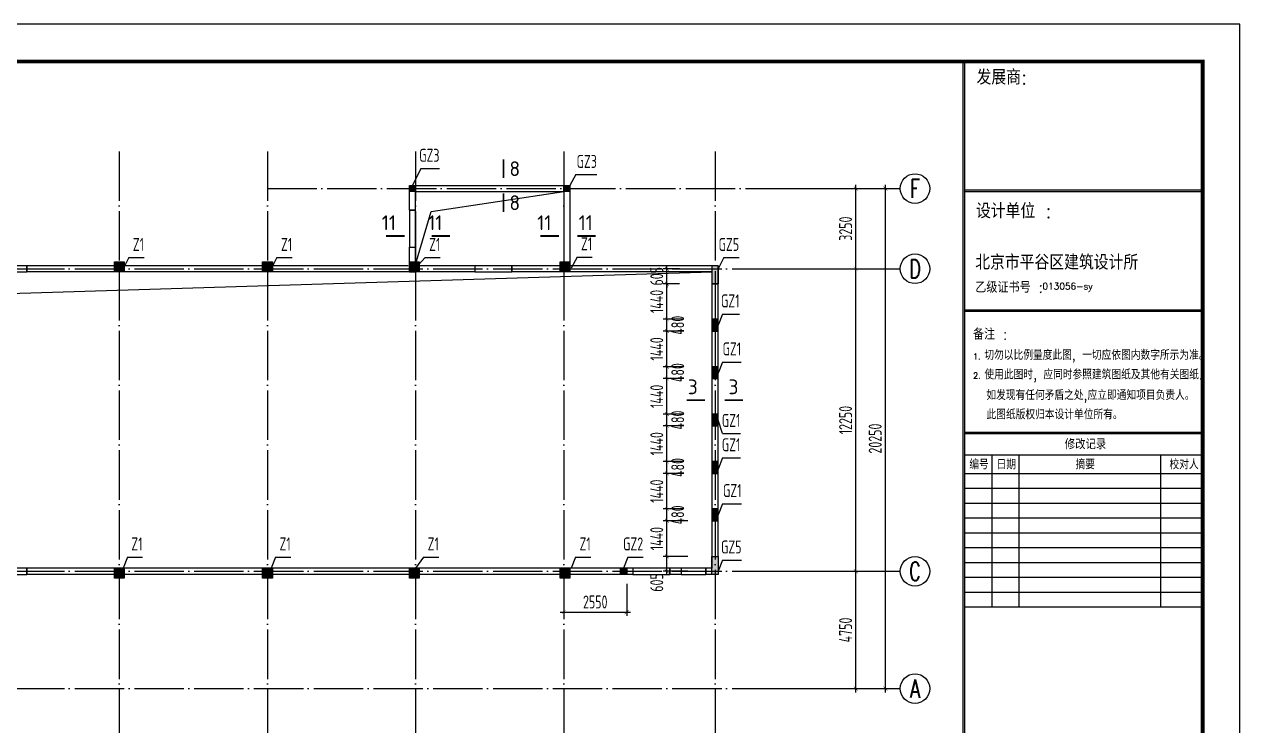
# Model space of a CAD drawing. Extents: x -159214 to 158333, y 7819 to 689505.
# Drawn here: x 109112 to 158333, y 294420 to 322819 of the extents above; entities that cross this region are included whole.
import ezdxf
from ezdxf.enums import TextEntityAlignment as Align

# ---------------------------------------------------------------- set-up
doc = ezdxf.new("R2010")
doc.units = 0
doc.header["$LTSCALE"] = 1000
doc.header["$PDMODE"] = 3
doc.linetypes.add('DASHED', pattern=[0.75, 0.5, -0.25])
doc.linetypes.add('DOTE', pattern=[2.42, 2, -0.2, 0.02, -0.2])
doc.layers.get('0').update_dxf_attribs({"linetype": 'CONTINUOUS'})
doc.layers.get('Defpoints').update_dxf_attribs({"linetype": 'CONTINUOUS'})
for name, color, linetype in [('d-一层结构平面', 4, 'CONTINUOUS'), ('d-轴线', 7, 'CONTINUOUS'), ('MOUNT', 3, 'CONTINUOUS'), ('PUB_DWGN', 7, 'CONTINUOUS'), ('PUB_TEXT', 7, 'CONTINUOUS'), ('PUB_TITLE', 4, 'CONTINUOUS'), ('邓-AXIS', 1, 'DOTE'), ('邓-AXIS_DIM', 3, 'CONTINUOUS'), ('邓-AXIS_NUM', 7, 'CONTINUOUS'), ('邓-BEAM_BR', 4, 'DASHED'), ('邓-BEAM_WA', 4, 'DASHED'), ('邓-COLU', 7, 'CONTINUOUS'), ('邓-COLU_HATCH', 8, 'CONTINUOUS'), ('邓-DIM', 3, 'CONTINUOUS'), ('邓-TEXT', 7, 'CONTINUOUS'), ('邓-THICK', 6, 'CONTINUOUS'), ('邓-WALL', 2, 'CONTINUOUS'), ('邓-WALL_BR', 2, 'CONTINUOUS')]:
    doc.layers.add(name, color=color, linetype=linetype)
doc.styles.add('-GBCBIGGBENOR', font='GBENOR.shx', dxfattribs={"bigfont": 'GBCBIG.shx'})
doc.styles.add('HZTXT', font='romans', dxfattribs={"bigfont": 'hztxt'})
doc.styles.add('title_font', font='GBENOR.shx', dxfattribs={"bigfont": 'GBCBIG.shx'})
doc.styles.add('TKHZ', font='simplex.shx', dxfattribs={"bigfont": 'hztxt.shx'})
doc.styles.add('TSSD_Axis', font='complex.shx', dxfattribs={"width": 0.7, "bigfont": 'hztxt.shx'})
doc.styles.add('TSSD_Dimension', font='tssdeng.shx', dxfattribs={"width": 0.7, "bigfont": 'Hztxt.shx'})
doc.styles.add('TSSD_Label', font='tssdeng.shx', dxfattribs={"width": 0.7, "bigfont": 'Hztxt.shx'})
doc.dimstyles.new('TSSD_150_150', dxfattribs={"dimtxt": 525, "dimasz": 150, "dimexe": 150, "dimexo": 375, "dimgap": 150, "dimtad": 1, "dimdec": 0, "dimzin": 0, "dimdsep": 46, "dimtxsty": 'TSSD_Dimension', "dimblk": 'ARCHTICK', "dimblk1": 'ARCHTICK', "dimblk2": 'ARCHTICK', "dimcen": 0, "dimdle": 150, "dimclrt": 7, "dimadec": 0, "dimazin": 0, "dimtfac": 1, "dimtdec": 0, "dimtix": 1, "dimtmove": 2, "dimatfit": 3, "dimfxl": 1, "dimtolj": 1, "dimtzin": 0, "dimarcsym": 0})

# ---------------------------------------------------------------- blocks, each defined once
blk = doc.blocks.new('结构A2+0.5')
at = {"layer": 'MOUNT', "color": 5, "linetype": 'Continuous'}
for p, q in [((122457, -61436), (122457, -1487)), ((122517, -61436), (122517, -1487)), ((122517, -6708), (132150, -6708)), ((122517, -6768), (132150, -6768)), ((122517, -11559), (132150, -11559)), ((122517, -11619), (132150, -11619)), ((122517, -16508), (132150, -16508)), ((122517, -16568), (132150, -16568))]:
    blk.add_line(p, q, dxfattribs=at)
at = {"layer": 'MOUNT', "color": 4, "linetype": 'Continuous'}
for p, q in [((122517, -17436), (132150, -17436)), ((122517, -18186), (132150, -18186))]:
    blk.add_line(p, q, dxfattribs=at)
at = {"layer": 'MOUNT', "color": 3, "linetype": 'Continuous'}
for p, q in [((123632, -23586), (123632, -17436)), ((124724, -23586), (124724, -17436)), ((130451, -23586), (130451, -17436)), ((122517, -18786), (132150, -18786)), ((122517, -19386), (132150, -19386)), ((122517, -19986), (132150, -19986)), ((122517, -20586), (132150, -20586)), ((122517, -21186), (132150, -21186)), ((122517, -21786), (132150, -21786)), ((122517, -22386), (132150, -22386)), ((122517, -22986), (132150, -22986)), ((122517, -23586), (132150, -23586))]:
    blk.add_line(p, q, dxfattribs=at)
at = {"layer": 'PUB_TITLE'}
blk.add_lwpolyline([(0, -63000), (133650, -63000), (133650, 0), (0, 0)], close=True, dxfattribs=at)
at = {"layer": 'PUB_TITLE', "const_width": 150}
blk.add_lwpolyline([(3750, -61500), (132150, -61500), (132150, -1500), (3750, -1500)], close=True, dxfattribs=at)
at = {"layer": 'MOUNT', "color": 3, "style": 'TKHZ'}
for s, height, p in [('发展商:', 600, (122993, -2442)), ('设计单位 :', 600, (122971, -7856)), ('备注 :', 450, (122848, -12768)), ('切勿以比例量度此图, 一切应依图内数字所示为准。', 375, (123309, -13585)), ('1.', 240, (122848, -13569)), ('2.', 240, (122851, -14344)), ('使用此图时, 应同时参照建筑图纸及其他有关图纸.', 375, (123312, -14374)), (' 如发现有任何矛盾之处,应立即通知项目负责人。 ', 375, (123134, -15208)), (' 此图纸版权归本设计单位所有。', 375, (123140, -15990)), ('修改记录', 420, (126566, -17206)), ('编号', 375, (122698, -18014)), ('日期', 375, (123803, -18016)), ('摘要', 375, (127002, -18014)), ('校对人', 375, (130807, -18014))]:
    blk.add_text(s, height=height, dxfattribs=at).set_placement(p)
at = {"layer": 'MOUNT', "color": 2, "style": 'TKHZ'}
blk.add_text('北京市平谷区建筑设计所 ', height=600, dxfattribs=at).set_placement((122940, -9937))
at = {"layer": 'MOUNT', "color": 4, "style": 'TKHZ'}
for s, height, p in [('乙级证书号 :', 450, (122940, -10869)), ('013056-sy', 265.1, (125664, -10738))]:
    blk.add_text(s, height=height, dxfattribs=at).set_placement(p)
at = {"layer": 'MOUNT', "color": 4, "style": 'HZTXT'}
blk.add_attdef('00', (130703, -60956), '', height=330, dxfattribs=at)
at = {"layer": 'PUB_DWGN', "style": 'title_font'}
for tag, height, p in [('工程名称1', 900, (127304, -45157)), ('工程名称2', 900, (127304, -46498)), ('图号', 600, (127304, -61007))]:
    blk.add_attdef(tag, text='', height=height, dxfattribs=at).set_placement(p, align=Align.CENTER)
at = {"layer": 'PUB_TEXT', "style": '-GBCBIGGBENOR'}
for tag, height, p in [('图名1', 849, (127304, -51263)), ('图名2', 849, (127373, -52205)), ('日期', 600, (124615, -58935)), ('比例', 600, (129973, -58904))]:
    blk.add_attdef(tag, text='', height=height, dxfattribs=at).set_placement(p, align=Align.CENTER)
blk = doc.blocks.new('_ArchTick')
at = {"color": 0, "linetype": 'ByBlock', "const_width": 0.1}
blk.add_lwpolyline([(-0.53, -0.53), (0.53, 0.53)], dxfattribs=at)
blk = doc.blocks.new('*D36')
at = {"layer": 'Defpoints', "color": 0}
for p in [(135136, 301275), (136352, 301275), (136352, 300670)]:
    blk.add_point(p, dxfattribs=at)
at = {"layer": '邓-DIM', "color": 0, "lineweight": -2}
for p, q in [((135977, 301275), (134986, 301275)), ((135136, 300520), (135136, 301425)), ((135977, 300670), (134986, 300670))]:
    blk.add_line(p, q, dxfattribs=at)
at = {"layer": '邓-DIM', "color": 0, "lineweight": -2, "xscale": 150, "yscale": 150, "zscale": 150}
for p, rotation in [((135136, 301275), 90), ((135136, 300670), 270)]:
    blk.add_blockref('_ArchTick', p, dxfattribs=dict(at, rotation=rotation))
at = {"layer": '邓-DIM', "color": 7, "insert": (134724, 300218), "char_height": 525, "attachment_point": 5, "rotation": 90, "style": 'TSSD_Dimension'}
blk.add_mtext('\\A1;605', dxfattribs=at)
blk = doc.blocks.new('*D37')
at = {"layer": 'Defpoints', "color": 0}
for p in [(135136, 302715), (136352, 302715), (136352, 301275)]:
    blk.add_point(p, dxfattribs=at)
at = {"layer": '邓-DIM', "color": 0, "lineweight": -2}
for p, q in [((135977, 302715), (134986, 302715)), ((135136, 301125), (135136, 302865)), ((135977, 301275), (134986, 301275))]:
    blk.add_line(p, q, dxfattribs=at)
at = {"layer": '邓-DIM', "color": 0, "lineweight": -2, "xscale": 150, "yscale": 150, "zscale": 150}
for p, rotation in [((135136, 302715), 90), ((135136, 301275), 270)]:
    blk.add_blockref('_ArchTick', p, dxfattribs=dict(at, rotation=rotation))
at = {"layer": '邓-DIM', "color": 7, "insert": (134724, 301995), "char_height": 525, "attachment_point": 5, "rotation": 90, "style": 'TSSD_Dimension'}
blk.add_mtext('\\A1;1440', dxfattribs=at)
blk = doc.blocks.new('*D38')
at = {"layer": 'Defpoints', "color": 0}
for p in [(135136, 303195), (136202, 303195), (136352, 302715)]:
    blk.add_point(p, dxfattribs=at)
at = {"layer": '邓-DIM', "color": 0, "lineweight": -2}
for p, q in [((135136, 302565), (135136, 303345)), ((135827, 303195), (134986, 303195)), ((135977, 302715), (134986, 302715))]:
    blk.add_line(p, q, dxfattribs=at)
at = {"layer": '邓-DIM', "color": 0, "lineweight": -2, "xscale": 150, "yscale": 150, "zscale": 150}
for p, rotation in [((135136, 303195), 90), ((135136, 302715), 270)]:
    blk.add_blockref('_ArchTick', p, dxfattribs=dict(at, rotation=rotation))
at = {"layer": '邓-DIM', "color": 7, "insert": (135574, 302955), "char_height": 525, "attachment_point": 5, "rotation": 90, "style": 'TSSD_Dimension'}
blk.add_mtext('\\A1;480', dxfattribs=at)
blk = doc.blocks.new('*D39')
at = {"layer": 'Defpoints', "color": 0}
for p in [(135136, 304635), (136202, 304635), (136202, 303195)]:
    blk.add_point(p, dxfattribs=at)
at = {"layer": '邓-DIM', "color": 0, "lineweight": -2}
for p, q in [((135136, 303045), (135136, 304785)), ((135827, 304635), (134986, 304635)), ((135827, 303195), (134986, 303195))]:
    blk.add_line(p, q, dxfattribs=at)
at = {"layer": '邓-DIM', "color": 0, "lineweight": -2, "xscale": 150, "yscale": 150, "zscale": 150}
for p, rotation in [((135136, 304635), 90), ((135136, 303195), 270)]:
    blk.add_blockref('_ArchTick', p, dxfattribs=dict(at, rotation=rotation))
at = {"layer": '邓-DIM', "color": 7, "insert": (134724, 303915), "char_height": 525, "attachment_point": 5, "rotation": 90, "style": 'TSSD_Dimension'}
blk.add_mtext('\\A1;1440', dxfattribs=at)
blk = doc.blocks.new('*D40')
at = {"layer": 'Defpoints', "color": 0}
for p in [(135136, 305115), (136202, 305115), (136202, 304635)]:
    blk.add_point(p, dxfattribs=at)
at = {"layer": '邓-DIM', "color": 0, "lineweight": -2}
for p, q in [((135136, 304485), (135136, 305265)), ((135827, 305115), (134986, 305115)), ((135827, 304635), (134986, 304635))]:
    blk.add_line(p, q, dxfattribs=at)
at = {"layer": '邓-DIM', "color": 0, "lineweight": -2, "xscale": 150, "yscale": 150, "zscale": 150}
for p, rotation in [((135136, 305115), 90), ((135136, 304635), 270)]:
    blk.add_blockref('_ArchTick', p, dxfattribs=dict(at, rotation=rotation))
at = {"layer": '邓-DIM', "color": 7, "insert": (135574, 304875), "char_height": 525, "attachment_point": 5, "rotation": 90, "style": 'TSSD_Dimension'}
blk.add_mtext('\\A1;480', dxfattribs=at)
blk = doc.blocks.new('*D41')
at = {"layer": 'Defpoints', "color": 0}
for p in [(135136, 306555), (136202, 306555), (136202, 305115)]:
    blk.add_point(p, dxfattribs=at)
at = {"layer": '邓-DIM', "color": 0, "lineweight": -2}
for p, q in [((135136, 304965), (135136, 306705)), ((135827, 306555), (134986, 306555)), ((135827, 305115), (134986, 305115))]:
    blk.add_line(p, q, dxfattribs=at)
at = {"layer": '邓-DIM', "color": 0, "lineweight": -2, "xscale": 150, "yscale": 150, "zscale": 150}
for p, rotation in [((135136, 306555), 90), ((135136, 305115), 270)]:
    blk.add_blockref('_ArchTick', p, dxfattribs=dict(at, rotation=rotation))
at = {"layer": '邓-DIM', "color": 7, "insert": (134724, 305835), "char_height": 525, "attachment_point": 5, "rotation": 90, "style": 'TSSD_Dimension'}
blk.add_mtext('\\A1;1440', dxfattribs=at)
blk = doc.blocks.new('*D42')
at = {"layer": 'Defpoints', "color": 0}
for p in [(135136, 307035), (136202, 307035), (136202, 306555)]:
    blk.add_point(p, dxfattribs=at)
at = {"layer": '邓-DIM', "color": 0, "lineweight": -2}
for p, q in [((135136, 306405), (135136, 307185)), ((135827, 307035), (134986, 307035)), ((135827, 306555), (134986, 306555))]:
    blk.add_line(p, q, dxfattribs=at)
at = {"layer": '邓-DIM', "color": 0, "lineweight": -2, "xscale": 150, "yscale": 150, "zscale": 150}
for p, rotation in [((135136, 307035), 90), ((135136, 306555), 270)]:
    blk.add_blockref('_ArchTick', p, dxfattribs=dict(at, rotation=rotation))
at = {"layer": '邓-DIM', "color": 7, "insert": (135574, 306795), "char_height": 525, "attachment_point": 5, "rotation": 90, "style": 'TSSD_Dimension'}
blk.add_mtext('\\A1;480', dxfattribs=at)
blk = doc.blocks.new('*D43')
at = {"layer": 'Defpoints', "color": 0}
for p in [(135136, 308475), (136202, 308475), (136202, 307035)]:
    blk.add_point(p, dxfattribs=at)
at = {"layer": '邓-DIM', "color": 0, "lineweight": -2}
for p, q in [((135136, 306885), (135136, 308625)), ((135827, 308475), (134986, 308475)), ((135827, 307035), (134986, 307035))]:
    blk.add_line(p, q, dxfattribs=at)
at = {"layer": '邓-DIM', "color": 0, "lineweight": -2, "xscale": 150, "yscale": 150, "zscale": 150}
for p, rotation in [((135136, 308475), 90), ((135136, 307035), 270)]:
    blk.add_blockref('_ArchTick', p, dxfattribs=dict(at, rotation=rotation))
at = {"layer": '邓-DIM', "color": 7, "insert": (134724, 307755), "char_height": 525, "attachment_point": 5, "rotation": 90, "style": 'TSSD_Dimension'}
blk.add_mtext('\\A1;1440', dxfattribs=at)
blk = doc.blocks.new('*D44')
at = {"layer": 'Defpoints', "color": 0}
for p in [(135136, 308955), (136202, 308955), (136202, 308475)]:
    blk.add_point(p, dxfattribs=at)
at = {"layer": '邓-DIM', "color": 0, "lineweight": -2}
for p, q in [((135827, 308955), (134986, 308955)), ((135136, 308325), (135136, 309105)), ((135827, 308475), (134986, 308475))]:
    blk.add_line(p, q, dxfattribs=at)
at = {"layer": '邓-DIM', "color": 0, "lineweight": -2, "xscale": 150, "yscale": 150, "zscale": 150}
for p, rotation in [((135136, 308955), 90), ((135136, 308475), 270)]:
    blk.add_blockref('_ArchTick', p, dxfattribs=dict(at, rotation=rotation))
at = {"layer": '邓-DIM', "color": 7, "insert": (135574, 308715), "char_height": 525, "attachment_point": 5, "rotation": 90, "style": 'TSSD_Dimension'}
blk.add_mtext('\\A1;480', dxfattribs=at)
blk = doc.blocks.new('*D45')
at = {"layer": 'Defpoints', "color": 0}
for p in [(135136, 310395), (136202, 310395), (136202, 308955)]:
    blk.add_point(p, dxfattribs=at)
at = {"layer": '邓-DIM', "color": 0, "lineweight": -2}
for p, q in [((135827, 310395), (134986, 310395)), ((135136, 308805), (135136, 310545)), ((135827, 308955), (134986, 308955))]:
    blk.add_line(p, q, dxfattribs=at)
at = {"layer": '邓-DIM', "color": 0, "lineweight": -2, "xscale": 150, "yscale": 150, "zscale": 150}
for p, rotation in [((135136, 310395), 90), ((135136, 308955), 270)]:
    blk.add_blockref('_ArchTick', p, dxfattribs=dict(at, rotation=rotation))
at = {"layer": '邓-DIM', "color": 7, "insert": (134724, 309675), "char_height": 525, "attachment_point": 5, "rotation": 90, "style": 'TSSD_Dimension'}
blk.add_mtext('\\A1;1440', dxfattribs=at)
blk = doc.blocks.new('*D46')
at = {"layer": 'Defpoints', "color": 0}
for p in [(135136, 310875), (136202, 310875), (136202, 310395)]:
    blk.add_point(p, dxfattribs=at)
at = {"layer": '邓-DIM', "color": 0, "lineweight": -2}
for p, q in [((135827, 310875), (134986, 310875)), ((135136, 310245), (135136, 311025)), ((135827, 310395), (134986, 310395))]:
    blk.add_line(p, q, dxfattribs=at)
at = {"layer": '邓-DIM', "color": 0, "lineweight": -2, "xscale": 150, "yscale": 150, "zscale": 150}
for p, rotation in [((135136, 310875), 90), ((135136, 310395), 270)]:
    blk.add_blockref('_ArchTick', p, dxfattribs=dict(at, rotation=rotation))
at = {"layer": '邓-DIM', "color": 7, "insert": (135574, 310635), "char_height": 525, "attachment_point": 5, "rotation": 90, "style": 'TSSD_Dimension'}
blk.add_mtext('\\A1;480', dxfattribs=at)
blk = doc.blocks.new('*D47')
at = {"layer": 'Defpoints', "color": 0}
for p in [(135136, 312315), (136025, 312315), (136202, 310875)]:
    blk.add_point(p, dxfattribs=at)
at = {"layer": '邓-DIM', "color": 0, "lineweight": -2}
for p, q in [((135650, 312315), (134986, 312315)), ((135136, 310725), (135136, 312465)), ((135827, 310875), (134986, 310875))]:
    blk.add_line(p, q, dxfattribs=at)
at = {"layer": '邓-DIM', "color": 0, "lineweight": -2, "xscale": 150, "yscale": 150, "zscale": 150}
for p, rotation in [((135136, 312315), 90), ((135136, 310875), 270)]:
    blk.add_blockref('_ArchTick', p, dxfattribs=dict(at, rotation=rotation))
at = {"layer": '邓-DIM', "color": 7, "insert": (134724, 311595), "char_height": 525, "attachment_point": 5, "rotation": 90, "style": 'TSSD_Dimension'}
blk.add_mtext('\\A1;1440', dxfattribs=at)
blk = doc.blocks.new('Ts_Dk')
at = {"color": 0, "linetype": 'DASHED'}
for p, q in [((0.5, 0.5), (-0.5, 0.5)), ((-0.5, -0.5), (0.5, -0.5))]:
    blk.add_line(p, q, dxfattribs=at)
at = {"color": 0, "linetype": 'ByBlock'}
for p, q in [((-0.5, 0.5), (-0.5, -0.5)), ((0.5, -0.5), (0.5, 0.5))]:
    blk.add_line(p, q, dxfattribs=at)
at = {"color": 0, "linetype": 'ByBlock', "width": 0.7}
blk.add_attdef('DK', text='', height=0.01, dxfattribs=at).set_placement((0, 1.5), align=Align.BOTTOM_CENTER)
blk = doc.blocks.new('蛋种鸡舍一层结构')
at = {"layer": '邓-COLU_HATCH'}
for points in [[(87075, 3375), (87325, 3375), (87325, 3125), (87075, 3125)], [(93325, 3375), (93575, 3375), (93575, 3125), (93325, 3125)], [(75125, 275), (75525, 275), (75525, -125), (75125, -125)], [(81125, 275), (81525, 275), (81525, -125), (81125, -125)], [(87075, 275), (87475, 275), (87475, -125), (87075, -125)], [(93175, 275), (93575, 275), (93575, -125), (93175, -125)], [(99325, -605), (99575, -605), (99575, 125), (99325, 125)], [(99325, -605), (99575, -605), (99575, 125), (99325, 125)], [(99325, -2525), (99575, -2525), (99575, -2045), (99325, -2045)], [(99325, -2525), (99575, -2525), (99575, -2045), (99325, -2045)], [(99325, -4445), (99575, -4445), (99575, -3965), (99325, -3965)], [(99325, -4445), (99575, -4445), (99575, -3965), (99325, -3965)], [(99325, -6365), (99575, -6365), (99575, -5885), (99325, -5885)], [(99325, -6365), (99575, -6365), (99575, -5885), (99325, -5885)], [(99325, -8285), (99575, -8285), (99575, -7805), (99325, -7805)], [(99325, -8285), (99575, -8285), (99575, -7805), (99325, -7805)], [(99325, -10205), (99575, -10205), (99575, -9725), (99325, -9725)], [(99325, -10205), (99575, -10205), (99575, -9725), (99325, -9725)], [(99325, -11645), (99575, -11645), (99575, -12375), (99325, -12375)], [(99325, -11645), (99575, -11645), (99575, -12375), (99325, -12375)], [(75125, -12125), (75525, -12125), (75525, -12525), (75125, -12525)], [(81125, -12125), (81525, -12125), (81525, -12525), (81125, -12525)], [(87075, -12125), (87475, -12125), (87475, -12525), (87075, -12525)], [(93175, -12125), (93575, -12125), (93575, -12525), (93175, -12525)]]:
    blk.add_hatch(color=256, dxfattribs=at).paths.add_polyline_path(points)
at = {"layer": '邓-COLU'}
for points in [[(87075, 3375), (87325, 3375), (87325, 3125), (87075, 3125)], [(93325, 3375), (93575, 3375), (93575, 3125), (93325, 3125)], [(75125, 275), (75525, 275), (75525, -125), (75125, -125)], [(81125, 275), (81525, 275), (81525, -125), (81125, -125)], [(87075, 275), (87475, 275), (87475, -125), (87075, -125)], [(93175, 275), (93575, 275), (93575, -125), (93175, -125)], [(99325, -605), (99575, -605), (99575, 125), (99325, 125)], [(99325, -2525), (99575, -2525), (99575, -2045), (99325, -2045)], [(99325, -4445), (99575, -4445), (99575, -3965), (99325, -3965)], [(99325, -6365), (99575, -6365), (99575, -5885), (99325, -5885)], [(99325, -8285), (99575, -8285), (99575, -7805), (99325, -7805)], [(99325, -10205), (99575, -10205), (99575, -9725), (99325, -9725)], [(99325, -11645), (99575, -11645), (99575, -12375), (99325, -12375)], [(75125, -12125), (75525, -12125), (75525, -12525), (75125, -12525)], [(81125, -12125), (81525, -12125), (81525, -12525), (81125, -12525)], [(87075, -12125), (87475, -12125), (87475, -12525), (87075, -12525)], [(93175, -12125), (93575, -12125), (93575, -12525), (93175, -12525)]]:
    blk.add_lwpolyline(points, close=True, dxfattribs=at)
blk = doc.blocks.new('2.9米高墙体')
at = {"layer": '邓-COLU_HATCH'}
blk.add_hatch(color=256, dxfattribs=at).paths.add_polyline_path([(92625, -12135), (92875, -12135), (92875, -12385), (92625, -12385)])
at = {"layer": '邓-COLU', "elevation": 0}
blk.add_lwpolyline([(92625, -12135), (92875, -12135), (92875, -12385), (92625, -12385)], close=True, dxfattribs=at)
at = {"layer": '邓-DIM'}
blk.add_line((84075, -135), (84325, -135), dxfattribs=at)
at = {"layer": '邓-TEXT'}
blk.add_lwpolyline([(84325, 165), (84952, 2313), (90324, 3115)], dxfattribs=at)
at = {"layer": '邓-WALL'}
for p, q in [((84075, 3365), (90575, 3365)), ((84075, 2365), (84075, 3365)), ((84325, 3115), (90325, 3115)), ((84325, 2365), (84325, 3115)), ((90325, 3115), (90325, 115)), ((90575, 3365), (90575, 115)), ((84075, 2365), (84325, 2365)), ((84075, 165), (84075, 865)), ((84075, 865), (84325, 865)), ((84325, -135), (84325, 865)), ((96575, 115), (96325, 115)), ((96325, 115), (96325, -615)), ((96575, 115), (96575, -615)), ((90575, -135), (90325, -135)), ((96325, -615), (96575, -615)), ((96325, -11655), (96575, -11655)), ((96325, -11655), (96325, -12135)), ((96575, -11655), (96575, -12385)), ((96575, -12385), (96325, -12385))]:
    blk.add_line(p, q, dxfattribs=at)
at = {"layer": '邓-WALL_BR'}
for p, q in [((68575, 115), (68575, -135)), ((84025, 115), (68575, 115)), ((86725, 115), (84325, 115)), ((86725, 115), (86725, -135)), ((90325, 115), (88225, 115)), ((88225, 115), (88225, -135)), ((96325, 115), (90575, 115)), ((84075, -135), (68575, -135)), ((86725, -135), (84325, -135)), ((90325, -135), (88225, -135)), ((96325, -135), (90575, -135)), ((93125, -12135), (68575, -12135)), ((68575, -12135), (68575, -12385)), ((93125, -12135), (93125, -12385)), ((94625, -12135), (94625, -12385)), ((95075, -12135), (94625, -12135)), ((95075, -12135), (95075, -12385)), ((96325, -12135), (96075, -12135)), ((96075, -12135), (96075, -12385)), ((93125, -12385), (68575, -12385)), ((95075, -12385), (94625, -12385)), ((96325, -12385), (96075, -12385))]:
    blk.add_line(p, q, dxfattribs=at)
at = {"layer": 'd-一层结构平面'}
blk.add_blockref('蛋种鸡舍一层结构', (-3000, -10), dxfattribs=at)
at = {"layer": '邓-BEAM_BR'}
for p, xscale, yscale, zscale in [((68075, -10), 1000, 250.0000000002328, 1000), ((87475, -10), 1500.000000000116, 250, 1500.000000000116), ((68075, -12260), 1000, 250.0000000002328, 1000), ((93875, -12260), 1500, 250.0000000001746, 1500), ((95575, -12260), 999.9999999998836, 250.0000000001746, 999.9999999998836)]:
    blk.add_blockref('Ts_Dk', p, dxfattribs=dict(at, xscale=xscale, yscale=yscale, zscale=zscale))
at = {"layer": '邓-BEAM_WA', "yscale": 250.0000000001164, "rotation": 90}
for p, xscale, zscale in [((84200, 1615), 1500, 1500), ((96450, -6135), 11040, 10000)]:
    blk.add_blockref('Ts_Dk', p, dxfattribs=dict(at, xscale=xscale, zscale=zscale))
blk = doc.blocks.new('*D95')
at = {"layer": 'Defpoints', "color": 0}
for p in [(135136, 312920), (136025, 312920), (136025, 312315)]:
    blk.add_point(p, dxfattribs=at)
at = {"layer": '邓-DIM', "color": 0, "lineweight": -2}
for p, q in [((135136, 312920), (135136, 313070)), ((135650, 312920), (134986, 312920)), ((135136, 312315), (135136, 312920)), ((135650, 312315), (134986, 312315)), ((135136, 312315), (135136, 312165))]:
    blk.add_line(p, q, dxfattribs=at)
at = {"layer": '邓-DIM', "color": 0, "lineweight": -2, "xscale": 150, "yscale": 150, "zscale": 150}
for p, rotation in [((135136, 312920), 270), ((135136, 312315), 90)]:
    blk.add_blockref('_ArchTick', p, dxfattribs=dict(at, rotation=rotation))
at = {"layer": '邓-DIM', "color": 7, "insert": (134724, 312617), "char_height": 525, "attachment_point": 5, "rotation": 90, "style": 'TSSD_Dimension'}
blk.add_mtext('\\A1;605', dxfattribs=at)
blk = doc.blocks.new('*D142')
at = {"layer": 'Defpoints', "color": 0}
for p in [(69325, -18500), (75325, -18500), (75325, -22700)]:
    blk.add_point(p, dxfattribs=at)
at = {"layer": '邓-AXIS_DIM', "color": 0, "lineweight": -2}
for p, q in [((69325, -18875), (69325, -22850)), ((75325, -18875), (75325, -22850)), ((69175, -22700), (75475, -22700))]:
    blk.add_line(p, q, dxfattribs=at)
at = {"layer": '邓-AXIS_DIM', "color": 0, "lineweight": -2, "xscale": 150, "yscale": 150, "zscale": 150, "rotation": 180}
blk.add_blockref('_ArchTick', (69325, -22700), dxfattribs=at)
at = {"layer": '邓-AXIS_DIM', "color": 0, "lineweight": -2, "xscale": 150, "yscale": 150, "zscale": 150}
blk.add_blockref('_ArchTick', (75325, -22700), dxfattribs=at)
at = {"layer": '邓-AXIS_DIM', "color": 7, "insert": (72325, -22287.5), "char_height": 525, "attachment_point": 5, "style": 'TSSD_Dimension'}
blk.add_mtext('\\A1;6000', dxfattribs=at)
blk = doc.blocks.new('*D143')
at = {"layer": 'Defpoints', "color": 0}
for p in [(75325, -18500), (81325, -18500), (81325, -22700)]:
    blk.add_point(p, dxfattribs=at)
at = {"layer": '邓-AXIS_DIM', "color": 0, "lineweight": -2}
for p, q in [((75325, -18875), (75325, -22850)), ((81325, -18875), (81325, -22850)), ((75175, -22700), (81475, -22700))]:
    blk.add_line(p, q, dxfattribs=at)
at = {"layer": '邓-AXIS_DIM', "color": 0, "lineweight": -2, "xscale": 150, "yscale": 150, "zscale": 150, "rotation": 180}
blk.add_blockref('_ArchTick', (75325, -22700), dxfattribs=at)
at = {"layer": '邓-AXIS_DIM', "color": 0, "lineweight": -2, "xscale": 150, "yscale": 150, "zscale": 150}
blk.add_blockref('_ArchTick', (81325, -22700), dxfattribs=at)
at = {"layer": '邓-AXIS_DIM', "color": 7, "insert": (78325, -22287.5), "char_height": 525, "attachment_point": 5, "style": 'TSSD_Dimension'}
blk.add_mtext('\\A1;6000', dxfattribs=at)
blk = doc.blocks.new('*D144')
at = {"layer": 'Defpoints', "color": 0}
for p in [(81325, -18500), (87325, -18500), (87325, -22700)]:
    blk.add_point(p, dxfattribs=at)
at = {"layer": '邓-AXIS_DIM', "color": 0, "lineweight": -2}
for p, q in [((81325, -18875), (81325, -22850)), ((87325, -18875), (87325, -22850)), ((81175, -22700), (87475, -22700))]:
    blk.add_line(p, q, dxfattribs=at)
at = {"layer": '邓-AXIS_DIM', "color": 0, "lineweight": -2, "xscale": 150, "yscale": 150, "zscale": 150, "rotation": 180}
blk.add_blockref('_ArchTick', (81325, -22700), dxfattribs=at)
at = {"layer": '邓-AXIS_DIM', "color": 0, "lineweight": -2, "xscale": 150, "yscale": 150, "zscale": 150}
blk.add_blockref('_ArchTick', (87325, -22700), dxfattribs=at)
at = {"layer": '邓-AXIS_DIM', "color": 7, "insert": (84325, -22287.5), "char_height": 525, "attachment_point": 5, "style": 'TSSD_Dimension'}
blk.add_mtext('\\A1;6000', dxfattribs=at)
blk = doc.blocks.new('*D145')
at = {"layer": 'Defpoints', "color": 0}
for p in [(87325, -18500), (93325, -18500), (93325, -22700)]:
    blk.add_point(p, dxfattribs=at)
at = {"layer": '邓-AXIS_DIM', "color": 0, "lineweight": -2}
for p, q in [((87325, -18875), (87325, -22850)), ((93325, -18875), (93325, -22850)), ((87175, -22700), (93475, -22700))]:
    blk.add_line(p, q, dxfattribs=at)
at = {"layer": '邓-AXIS_DIM', "color": 0, "lineweight": -2, "xscale": 150, "yscale": 150, "zscale": 150, "rotation": 180}
blk.add_blockref('_ArchTick', (87325, -22700), dxfattribs=at)
at = {"layer": '邓-AXIS_DIM', "color": 0, "lineweight": -2, "xscale": 150, "yscale": 150, "zscale": 150}
blk.add_blockref('_ArchTick', (93325, -22700), dxfattribs=at)
at = {"layer": '邓-AXIS_DIM', "color": 7, "insert": (90325, -22287.5), "char_height": 525, "attachment_point": 5, "style": 'TSSD_Dimension'}
blk.add_mtext('\\A1;6000', dxfattribs=at)
blk = doc.blocks.new('*D146')
at = {"layer": 'Defpoints', "color": 0}
for p in [(93325, -18500), (99450, -18500), (99450, -22700)]:
    blk.add_point(p, dxfattribs=at)
at = {"layer": '邓-AXIS_DIM', "color": 0, "lineweight": -2}
for p, q in [((93325, -18875), (93325, -22850)), ((99450, -18875), (99450, -22850)), ((93175, -22700), (99600, -22700))]:
    blk.add_line(p, q, dxfattribs=at)
at = {"layer": '邓-AXIS_DIM', "color": 0, "lineweight": -2, "xscale": 150, "yscale": 150, "zscale": 150, "rotation": 180}
blk.add_blockref('_ArchTick', (93325, -22700), dxfattribs=at)
at = {"layer": '邓-AXIS_DIM', "color": 0, "lineweight": -2, "xscale": 150, "yscale": 150, "zscale": 150}
blk.add_blockref('_ArchTick', (99450, -22700), dxfattribs=at)
at = {"layer": '邓-AXIS_DIM', "color": 7, "insert": (96387.5, -22287.5), "char_height": 525, "attachment_point": 5, "style": 'TSSD_Dimension'}
blk.add_mtext('\\A1;6125', dxfattribs=at)
blk = doc.blocks.new('*D147')
at = {"layer": 'Defpoints', "color": 0}
for p in [(0, -18500), (99450, -18500), (99450, -23900)]:
    blk.add_point(p, dxfattribs=at)
at = {"layer": '邓-AXIS_DIM', "color": 0, "lineweight": -2}
for p, q in [((0, -18875), (0, -24050)), ((99450, -18875), (99450, -24050)), ((-150, -23900), (99600, -23900))]:
    blk.add_line(p, q, dxfattribs=at)
at = {"layer": '邓-AXIS_DIM', "color": 0, "lineweight": -2, "xscale": 150, "yscale": 150, "zscale": 150, "rotation": 180}
blk.add_blockref('_ArchTick', (0, -23900), dxfattribs=at)
at = {"layer": '邓-AXIS_DIM', "color": 0, "lineweight": -2, "xscale": 150, "yscale": 150, "zscale": 150}
blk.add_blockref('_ArchTick', (99450, -23900), dxfattribs=at)
at = {"layer": '邓-AXIS_DIM', "color": 7, "insert": (49725, -23487.5), "char_height": 525, "attachment_point": 5, "style": 'TSSD_Dimension'}
blk.add_mtext('\\A1;99450', dxfattribs=at)
blk = doc.blocks.new('ts_axno')
at = {"color": 0, "linetype": 'ByBlock', "lineweight": -2}
blk.add_circle((0, 0), 0.5, dxfattribs=at)
at = {"color": 0, "linetype": 'ByBlock', "lineweight": -2, "style": 'TSSD_Axis', "width": 0.7}
blk.add_attdef('A', text='', height=0.6, dxfattribs=at).set_placement((0, 0), align=Align.MIDDLE_CENTER)
blk = doc.blocks.new('*D161')
at = {"layer": 'Defpoints', "color": 0}
for p in [(100950, -12250), (105150, -12250), (100871, -17000)]:
    blk.add_point(p, dxfattribs=at)
at = {"layer": '邓-AXIS_DIM', "color": 0, "lineweight": -2}
for p, q in [((101325, -12250), (105300, -12250)), ((105150, -17150), (105150, -12100)), ((101246, -17000), (105300, -17000))]:
    blk.add_line(p, q, dxfattribs=at)
at = {"layer": '邓-AXIS_DIM', "color": 0, "lineweight": -2, "xscale": 150, "yscale": 150, "zscale": 150}
for p, rotation in [((105150, -12250), 90), ((105150, -17000), 270)]:
    blk.add_blockref('_ArchTick', p, dxfattribs=dict(at, rotation=rotation))
at = {"layer": '邓-AXIS_DIM', "color": 7, "insert": (104738, -14625), "char_height": 525, "attachment_point": 5, "rotation": 90, "style": 'TSSD_Dimension'}
blk.add_mtext('\\A1;4750', dxfattribs=at)
blk = doc.blocks.new('*D162')
at = {"layer": 'Defpoints', "color": 0}
for p in [(100950, 0), (105150, 0), (100950, -12250)]:
    blk.add_point(p, dxfattribs=at)
at = {"layer": '邓-AXIS_DIM', "color": 0, "lineweight": -2}
for p, q in [((105150, -12400), (105150, 150)), ((101325, 0), (105300, 0)), ((101325, -12250), (105300, -12250))]:
    blk.add_line(p, q, dxfattribs=at)
at = {"layer": '邓-AXIS_DIM', "color": 0, "lineweight": -2, "xscale": 150, "yscale": 150, "zscale": 150}
for p, rotation in [((105150, 0), 90), ((105150, -12250), 270)]:
    blk.add_blockref('_ArchTick', p, dxfattribs=dict(at, rotation=rotation))
at = {"layer": '邓-AXIS_DIM', "color": 7, "insert": (104737.5, -6125), "char_height": 525, "attachment_point": 5, "rotation": 90, "style": 'TSSD_Dimension'}
blk.add_mtext('\\A1;12250', dxfattribs=at)
blk = doc.blocks.new('*D163')
at = {"layer": 'Defpoints', "color": 0}
for p in [(100950, 3250), (105150, 3250), (100950, 0)]:
    blk.add_point(p, dxfattribs=at)
at = {"layer": '邓-AXIS_DIM', "color": 0, "lineweight": -2}
for p, q in [((101325, 3250), (105300, 3250)), ((105150, -150), (105150, 3400)), ((101325, 0), (105300, 0))]:
    blk.add_line(p, q, dxfattribs=at)
at = {"layer": '邓-AXIS_DIM', "color": 0, "lineweight": -2, "xscale": 150, "yscale": 150, "zscale": 150}
for p, rotation in [((105150, 3250), 90), ((105150, 0), 270)]:
    blk.add_blockref('_ArchTick', p, dxfattribs=dict(at, rotation=rotation))
at = {"layer": '邓-AXIS_DIM', "color": 7, "insert": (104737.5, 1625), "char_height": 525, "attachment_point": 5, "rotation": 90, "style": 'TSSD_Dimension'}
blk.add_mtext('\\A1;3250', dxfattribs=at)
blk = doc.blocks.new('*D164')
at = {"layer": 'Defpoints', "color": 0}
for p in [(100950, 3250), (106350, 3250), (100950, -17000)]:
    blk.add_point(p, dxfattribs=at)
at = {"layer": '邓-AXIS_DIM', "color": 0, "lineweight": -2}
for p, q in [((101325, 3250), (106500, 3250)), ((106350, -17150), (106350, 3400)), ((101325, -17000), (106500, -17000))]:
    blk.add_line(p, q, dxfattribs=at)
at = {"layer": '邓-AXIS_DIM', "color": 0, "lineweight": -2, "xscale": 150, "yscale": 150, "zscale": 150}
for p, rotation in [((106350, 3250), 90), ((106350, -17000), 270)]:
    blk.add_blockref('_ArchTick', p, dxfattribs=dict(at, rotation=rotation))
at = {"layer": '邓-AXIS_DIM', "color": 7, "insert": (105937.5, -6875), "char_height": 525, "attachment_point": 5, "rotation": 90, "style": 'TSSD_Dimension'}
blk.add_mtext('\\A1;20250', dxfattribs=at)
blk = doc.blocks.new('*D450')
at = {"layer": 'Defpoints', "color": 0}
for p in [(130959, 300395), (133509, 300545), (133509, 299016)]:
    blk.add_point(p, dxfattribs=at)
at = {"layer": '邓-DIM', "color": 0, "lineweight": -2}
for p, q in [((130959, 300020), (130959, 298866)), ((133509, 300170), (133509, 298866)), ((130809, 299016), (133659, 299016))]:
    blk.add_line(p, q, dxfattribs=at)
at = {"layer": '邓-DIM', "color": 0, "lineweight": -2, "xscale": 150, "yscale": 150, "zscale": 150, "rotation": 180}
blk.add_blockref('_ArchTick', (130959, 299016), dxfattribs=at)
at = {"layer": '邓-DIM', "color": 0, "lineweight": -2, "xscale": 150, "yscale": 150, "zscale": 150}
blk.add_blockref('_ArchTick', (133509, 299016), dxfattribs=at)
at = {"layer": '邓-DIM', "color": 7, "insert": (132234, 299429), "char_height": 525, "attachment_point": 5, "style": 'TSSD_Dimension'}
blk.add_mtext('\\A1;2550', dxfattribs=at)
blk = doc.blocks.new('办公附属轴线')
at = {"layer": '邓-AXIS'}
for p, q in [((75325, 4750, 0), (75325, -18500, 0)), ((81325, 4750, 0), (81325, -18500, 0)), ((87325, 4750, 0), (87325, -18500, 0)), ((93325, 4750, 0), (93325, -18500, 0)), ((99450, 4750, 0), (99450, -18500, 0)), ((81325, 3250), (100950, 3250)), ((-1500, 0), (100950, 0)), ((-1500, -12250), (100950, -12250)), ((-1500, -17000), (100950, -17000))]:
    blk.add_line(p, q, dxfattribs=at)
at = {"layer": '邓-AXIS_NUM'}
for p, q in [((100950, 3250), (106950, 3250)), ((100950, 0), (106950, 0)), ((100950, -12250), (106950, -12250)), ((100950, -17000), (106950, -17000)), ((75325, -18500), (75325, -24500)), ((81325, -18500), (81325, -24500)), ((87325, -18500), (87325, -24500)), ((93325, -18500), (93325, -24500)), ((99450, -18500), (99450, -24500))]:
    blk.add_line(p, q, dxfattribs=at)
ref = blk.add_blockref('ts_axno', (107550, 3250), dxfattribs=dict(at, xscale=1200, yscale=1200, zscale=1200))
ref.add_attrib('F', 'F', dxfattribs={"height": 750, "style": 'TSSD_Axis', "width": 0.7}).set_placement((107550, 3250), align=Align.MIDDLE_CENTER)
ref = blk.add_blockref('ts_axno', (107550, 0), dxfattribs=dict(at, xscale=1200, yscale=1200, zscale=1200))
ref.add_attrib('D', 'D', dxfattribs={"height": 750, "style": 'TSSD_Axis', "width": 0.7}).set_placement((107550, 0), align=Align.MIDDLE_CENTER)
ref = blk.add_blockref('ts_axno', (107550, -12250), dxfattribs=dict(at, xscale=1200, yscale=1200, zscale=1200))
ref.add_attrib('C', 'C', dxfattribs={"height": 750, "style": 'TSSD_Axis', "width": 0.7}).set_placement((107550, -12250), align=Align.MIDDLE_CENTER)
ref = blk.add_blockref('ts_axno', (107550, -17000), dxfattribs=dict(at, xscale=1200, yscale=1200, zscale=1200))
ref.add_attrib('A', 'A', dxfattribs={"height": 750, "style": 'TSSD_Axis', "width": 0.7}).set_placement((107550, -17000), align=Align.MIDDLE_CENTER)
at = {"layer": '邓-AXIS_DIM'}
for base, p1, p2, angle, picture, middle in [((105150, 3250), (100950, 0), (100950, 3250), 270, '*D163', (104737.5, 1625)), ((106350, 3250), (100950, -17000), (100950, 3250), 270, '*D164', (105937.5, -6875)), ((105150, 0), (100950, -12250), (100950, 0), 270, '*D162', (104737.5, -6125)), ((105150, -12250), (100871.2, -17000), (100950, -12250), 270, '*D161', (104737.5, -14625)), ((99450, -23900), (0, -18500), (99450, -18500), 180, '*D147', (49725, -23487.5)), ((75325, -22700), (69325, -18500), (75325, -18500), 180, '*D142', (72325, -22287.5)), ((81325, -22700), (75325, -18500), (81325, -18500), 180, '*D143', (78325, -22287.5)), ((87325, -22700), (81325, -18500), (87325, -18500), 180, '*D144', (84325, -22287.5)), ((93325, -22700), (87325, -18500), (93325, -18500), 180, '*D145', (90325, -22287.5)), ((99450, -22700), (93325, -18500), (99450, -18500), 180, '*D146', (96387.5, -22287.5))]:
    dim = blk.add_linear_dim(base=base, p1=p1, p2=p2, angle=angle, dimstyle='TSSD_150_150', dxfattribs=at)
    dim.commit()
    dim.dimension.update_dxf_attribs({"geometry": picture, "text_midpoint": middle})

msp = doc.modelspace()

# ---------------------------------------------------------------- linework, layer by layer
at = {"layer": '邓-TEXT'}
for p, q in [((125170.1, 316982.4), (124833.1, 316294.7)), ((125170.1, 316982.4), (125926.4, 316982.4)), ((131444.8, 316734.7), (131208.7, 316294.7)), ((131444.8, 316734.7), (132300.7, 316734.7)), ((113344.8, 313371.7), (113108.7, 312919.7)), ((113344.8, 313371.7), (113959.6, 313371.7)), ((119344.8, 313371.7), (119108.7, 312919.7)), ((119344.8, 313371.7), (119959.6, 313371.7)), ((125344.8, 313371.7), (124958.7, 312944.7)), ((125344.8, 313371.7), (125959.6, 313371.7)), ((131494.8, 313396.7), (131258.7, 312944.7)), ((131494.8, 313396.7), (132109.6, 313396.7)), ((137444.8, 313371.7), (137208.7, 312919.7)), ((137444.8, 313371.7), (138059.6, 313371.7)), ((137384.7, 311086.7), (137208.7, 310634.7)), ((137384.7, 311086.7), (138076.1, 311086.7)), ((137384.7, 309142.9), (137208.7, 308691)), ((137384.7, 309142.9), (138140.5, 309142.9)), ((137384.7, 306246.2), (137208.7, 306794.7)), ((137384.7, 306246.2), (138111.1, 306246.2)), ((137384.7, 305261.4), (137208.7, 304809.4)), ((137384.7, 305261.4), (138111.1, 305261.4)), ((137384.7, 303406.6), (137208.7, 302954.7)), ((137384.7, 303406.6), (138158, 303406.6)), ((113284.7, 301246.7, 0), (113108.7, 300794.7, 0)), ((113284.7, 301246.7, 0), (113899.5, 301246.7, 0)), ((119284.7, 301246.7, 0), (119108.7, 300794.7, 0)), ((119284.7, 301246.7, 0), (119899.5, 301246.7, 0)), ((125284.7, 301246.7, 0), (124958.7, 300794.7)), ((125284.7, 301246.7, 0), (125899.5, 301246.7, 0)), ((131434.7, 301246.7, 0), (131258.7, 300794.7, 0)), ((131434.7, 301246.7, 0), (132049.5, 301246.7, 0)), ((133559.7, 301246.7, 0), (133383.7, 300794.7, 0)), ((133559.7, 301246.7, 0), (134174.5, 301246.7, 0)), ((137384.7, 301121.7), (137208.7, 300669.7)), ((137384.7, 301121.7), (138158, 301121.7))]:
    msp.add_line(p, q, dxfattribs=at)
msp.add_lwpolyline([(40758.7, 300794.7), (43689.3, 309925.8), (136958.7, 312794.7)], dxfattribs=at)
at = {"layer": '邓-THICK', "const_width": 75}
for points in [[(128520.4, 316597.9), (128520.4, 317347.9)], [(128521, 315969.3), (128521, 315219.3)], [(124514.9, 314248.3), (123764.9, 314248.3)], [(125606.4, 314248.3), (126356.4, 314248.3)], [(130764.9, 314248.3), (130014.9, 314248.3)], [(131504.4, 314248.3), (132254.4, 314248.3)], [(136682.9, 307602.2), (135932.9, 307602.2)], [(137468.5, 307602.2), (138218.5, 307602.2)]]:
    msp.add_lwpolyline(points, dxfattribs=at)

# ---------------------------------------------------------------- block references
at = {"layer": 'd-轴线'}
msp.add_blockref('办公附属轴线', (37633.7, 312919.7), dxfattribs=at)
at = {"layer": '邓-DIM'}
for name, p in [('结构A2+0.5', (24682.6, 322818.8)), ('2.9米高墙体', (40633.7, 312929.7))]:
    msp.add_blockref(name, p, dxfattribs=at)

# ---------------------------------------------------------------- texts
at = {"layer": '邓-TEXT', "style": 'TSSD_Label', "width": 0.7}
for s, p in [('GZ3', (125926.4, 317094.9)), ('GZ3', (132300.7, 316847.2)), ('Z1', (113959.6, 313484.2)), ('Z1', (119959.6, 313484.2)), ('Z1', (125959.6, 313484.2)), ('Z1', (132109.6, 313509.2)), ('GZ5', (138059.6, 313484.2)), ('GZ1', (138076.1, 311199.2)), ('GZ1', (138140.5, 309255.4)), ('GZ1', (138111.1, 306358.7)), ('GZ1', (138111.1, 305373.9)), ('GZ1', (138158, 303519.1)), ('Z1', (113899.5, 301359.2, 0)), ('Z1', (119899.5, 301359.2, 0)), ('Z1', (125899.5, 301359.2, 0)), ('Z1', (132049.5, 301359.2, 0)), ('GZ2', (134174.5, 301359.2, 0)), ('GZ5', (138158, 301234.2))]:
    msp.add_text(s, height=525, dxfattribs=at).set_placement(p, align=Align.BOTTOM_RIGHT)
at = {"layer": '邓-THICK', "style": 'TSSD_Label'}
for s, p in [('8', (128757.9, 316672.9)), ('8', (128758.5, 315294.3)), ('11', (123589.7, 314485.8)), ('11', (125467.8, 314485.8)), ('11', (129882.4, 314485.8)), ('11', (131560.8, 314485.8)), ('3', (135980.5, 307839.7)), ('3', (137628.8, 307839.7))]:
    msp.add_text(s, height=600, dxfattribs=at).set_placement(p)

# ---------------------------------------------------------------- dimensions: what is measured, and where the dimension line sits
at = {"layer": '邓-DIM'}
for base, p1, p2, picture, middle in [((135136.4, 312919.7), (136025.1, 312314.7), (136025.1, 312919.7), '*D95', (134723.9, 312617.2)), ((135136.4, 312314.7), (136202.3, 310874.7), (136025.1, 312314.7), '*D47', (134723.9, 311594.7)), ((135136.4, 310394.7), (136202.3, 308954.7), (136202.3, 310394.7), '*D45', (134723.9, 309674.7)), ((135136.4, 308474.7), (136202.3, 307034.7), (136202.3, 308474.7), '*D43', (134723.9, 307754.7)), ((135136.4, 306554.7), (136202.3, 305114.7), (136202.3, 306554.7), '*D41', (134723.9, 305834.7)), ((135136.4, 304634.7), (136202.3, 303194.7), (136202.3, 304634.7), '*D39', (134723.9, 303914.7)), ((135136.4, 302714.7), (136352.1, 301274.7), (136352.1, 302714.7), '*D37', (134723.9, 301994.7))]:
    dim = msp.add_linear_dim(base=base, p1=p1, p2=p2, angle=90, dimstyle='TSSD_150_150', dxfattribs=at)
    dim.commit()
    dim.dimension.update_dxf_attribs({"geometry": picture, "text_midpoint": middle})
for base, p1, p2, picture, middle in [((135136.4, 310874.7), (136202.3, 310394.7), (136202.3, 310874.7), '*D46', (135573.9, 310634.7)), ((135136.4, 308954.7), (136202.3, 308474.7), (136202.3, 308954.7), '*D44', (135573.9, 308714.7)), ((135136.4, 307034.7), (136202.3, 306554.7), (136202.3, 307034.7), '*D42', (135573.9, 306794.7)), ((135136.4, 305114.7), (136202.3, 304634.7), (136202.3, 305114.7), '*D40', (135573.9, 304874.7)), ((135136.4, 303194.7), (136352.1, 302714.7), (136202.3, 303194.7), '*D38', (135573.9, 302954.7)), ((135136.4, 301274.7), (136352.1, 300669.7), (136352.1, 301274.7), '*D36', (134723.9, 300218.1))]:
    dim = msp.add_linear_dim(base=base, p1=p1, p2=p2, angle=90, dimstyle='TSSD_150_150', dxfattribs=at)
    dim.commit()
    dim.dimension.update_dxf_attribs({"geometry": picture, "text_midpoint": middle, "dimtype": 160})
dim = msp.add_linear_dim(base=(133508.7, 299016.3), p1=(130958.7, 300394.7), p2=(133508.7, 300544.7), dimstyle='TSSD_150_150', dxfattribs=at)
dim.commit()
dim.dimension.update_dxf_attribs({"geometry": '*D450', "text_midpoint": (132233.7, 299428.8)})

doc.saveas('drawing.dxf')
